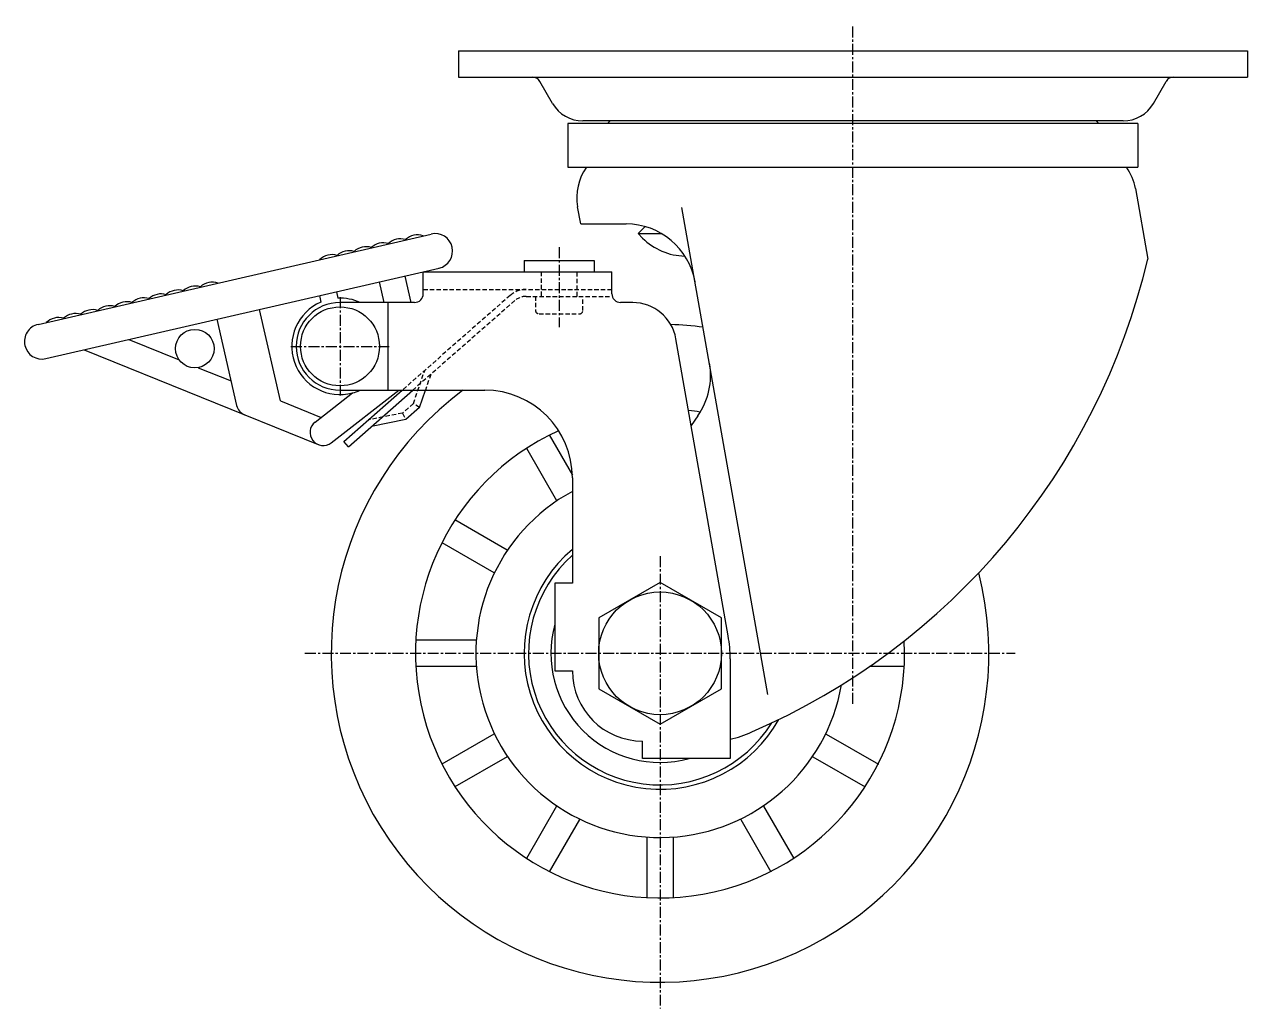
# Model space of a CAD drawing. Extents: x -2138 to -1861, y -104 to 327.
# Drawn here: x -2003.2 to -1863.7, y 46.2 to 158.4 of the extents above; entities that cross this region are included whole.
import ezdxf

# ---------------------------------------------------------------- set-up
doc = ezdxf.new("R2010")
doc.units = 0
doc.linetypes.add('CENTER', pattern=[2, 1.25, -0.25, 0.25, -0.25])
doc.linetypes.add('DASHED', pattern=[0.75, 0.5, -0.25])
doc.layers.get('0').update_dxf_attribs({"linetype": 'CONTINUOUS'})
doc.layers.add('CENTER', color=1, linetype='CENTER')

msp = doc.modelspace()

# ---------------------------------------------------------------- linework, layer by layer
at = {"color": 7, "linetype": 'CONTINUOUS'}
for p, q in [((-1953.7, 155.42), (-1863.7, 155.42)), ((-1953.7, 155.42), (-1953.7, 152.42)), ((-1863.7, 155.42), (-1863.7, 152.42)), ((-1953.7, 152.42), (-1863.7, 152.42)), ((-1942.97, 149.42), (-1944.41, 151.92)), ((-1874.43, 149.42), (-1872.99, 151.92)), ((-1876.2, 147.14), (-1941.2, 147.14)), ((-1941.2, 147.14), (-1941.2, 142.14)), ((-1877.89, 147.42), (-1939.5, 147.42)), ((-1936.42, 147.42), (-1936.7, 147.14)), ((-1880.98, 147.42), (-1880.7, 147.14)), ((-1876.2, 147.14), (-1876.2, 142.14)), ((-1941.2, 142.14), (-1876.2, 142.14)), ((-1876.49, 139.72), (-1875.07, 131.68)), ((-1939.75, 135.68), (-1940.1, 137.64)), ((-1918.4, 82.01), (-1928.2, 137.54)), ((-1939.75, 135.68), (-1934.58, 135.68)), ((-1933.2, 134.57), (-1932.39, 135.38)), ((-2001.64, 124.22), (-1956.8, 134.53)), ((-1933.2, 134.57), (-1932.7, 134.07)), ((-1933.2, 134.57), (-1930.52, 134.57)), ((-1946.2, 131.52), (-1938.2, 131.52)), ((-1946.2, 131.52), (-1946.2, 130.22)), ((-1938.2, 131.52), (-1938.2, 130.22)), ((-2000.74, 120.32), (-1955.91, 130.63)), ((-1959.81, 129.74), (-1959.11, 126.72)), ((-1957.7, 130.22), (-1936.2, 130.22)), ((-1957.7, 127.72), (-1957.7, 130.22)), ((-1936.2, 127.72), (-1936.2, 130.22)), ((-1962.73, 129.06), (-1962.19, 126.72)), ((-1969.55, 127.5), (-1969.39, 126.77)), ((-1967.6, 127.94), (-1967.44, 127.22)), ((-1973.98, 115.49), (-1976.37, 125.93)), ((-1958.7, 126.72), (-1967.2, 126.72)), ((-1961.7, 116.72), (-1961.7, 126.72)), ((-1933.82, 126.72), (-1935.2, 126.72)), ((-1981.25, 124.81), (-1978.99, 114.98)), ((-1991.27, 122.5), (-1985.55, 120.18)), ((-1922.93, 88.71), (-1928.9, 122.59)), ((-1996.37, 121.33), (-1969.68, 110.52)), ((-1983.36, 119.29), (-1979.63, 117.78)), ((-1970.04, 113.09), (-1965.79, 116.41)), ((-1968.19, 110.72), (-1960.5, 116.72)), ((-1967.2, 116.72), (-1950.7, 116.72)), ((-1966.78, 110.89), (-1960.12, 116.72)), ((-1966.25, 110.28), (-1958.91, 116.72)), ((-1958.14, 114.74), (-1957.46, 116.72)), ((-1973.98, 115.49), (-1969.35, 113.62)), ((-1958.14, 114.74), (-1959.7, 113.37)), ((-1959.7, 113.37), (-1963.62, 112.59)), ((-1926.39, 113.81), (-1927.16, 112.71)), ((-1943.35, 111.63), (-1940.7, 107.05)), ((-1966.25, 110.28), (-1966.78, 110.89)), ((-1945.94, 110.13), (-1942.5, 104.16)), ((-1940.7, 106.72), (-1940.7, 94.72)), ((-1954.1, 101.97), (-1948.14, 98.52)), ((-1955.6, 99.37), (-1949.64, 95.92)), ((-1942.7, 94.72), (-1942.7, 84.72)), ((-1940.7, 94.72), (-1942.7, 94.72)), ((-1951.65, 88.22), (-1958.55, 88.22)), ((-1951.65, 85.22), (-1958.55, 85.22)), ((-1922.7, 86.11), (-1922.7, 74.72)), ((-1902.85, 85.22), (-1906.8, 85.22)), ((-1942.7, 84.72), (-1940.7, 84.72)), ((-1949.64, 77.52), (-1955.6, 74.07)), ((-1932.7, 74.72), (-1932.7, 76.72)), ((-1911.76, 77.52), (-1905.79, 74.07)), ((-1948.14, 74.92), (-1954.1, 71.48)), ((-1922.7, 74.72), (-1932.7, 74.72)), ((-1913.26, 74.92), (-1907.29, 71.48)), ((-1942.5, 69.28), (-1945.94, 63.31)), ((-1918.9, 69.28), (-1915.45, 63.31)), ((-1939.9, 67.78), (-1943.35, 61.81)), ((-1921.5, 67.78), (-1918.05, 61.81)), ((-1932.2, 65.77), (-1932.2, 58.87)), ((-1929.2, 65.77), (-1929.2, 58.87))]:
    msp.add_line(p, q, dxfattribs=at)
at = {"color": 3, "linetype": 'DASHED'}
for p, q in [((-1944.25, 130.22), (-1944.25, 127.42)), ((-1940.15, 127.42), (-1940.15, 130.22)), ((-1947.79, 127.53), (-1960.12, 116.72)), ((-1957.7, 128.22), (-1936.2, 128.22)), ((-1945.95, 127.42), (-1936.2, 127.42)), ((-1944.9, 127.42), (-1944.9, 125.82)), ((-1939.5, 125.82), (-1939.5, 127.42)), ((-1947.26, 126.93), (-1958.91, 116.72)), ((-1944.5, 125.42), (-1939.9, 125.42)), ((-1958.83, 115.2), (-1957.54, 118.98)), ((-1956.85, 118.52), (-1957.46, 116.72)), ((-1958.83, 115.2), (-1960.06, 114.11)), ((-1958.14, 114.74), (-1958.83, 115.2)), ((-1960.06, 114.11), (-1963.99, 113.33)), ((-1960.06, 114.11), (-1959.7, 113.37))]:
    msp.add_line(p, q, dxfattribs=at)
at = {"color": 7, "linetype": 'CONTINUOUS'}
msp.add_lwpolyline([(-1923.7, 90.76), (-1930.7, 94.8), (-1937.7, 90.76), (-1937.7, 82.68), (-1930.7, 78.64), (-1923.7, 82.68)], close=True, dxfattribs=at)
for centre, radius in [((-1967.2, 121.72), 4.5), ((-1983.76, 121.46), 2.2), ((-1930.7, 86.72), 7)]:
    msp.add_circle(centre, radius, dxfattribs=at)
for centre, radius, start, end in [((-1945.28, 151.42), 1, 30, 90), ((-1872.12, 151.42), 1, 90, 150), ((-1939.5, 151.42), 4, 210, 270), ((-1877.89, 151.42), 4, 270, 330), ((-1934.19, 138.68), 6, 144.7998, 190), ((-1882.4, 138.68), 6, 10, 35.2002), ((-1934.58, 127.68), 8, 10, 90), ((-1960.32, 131.98), 2, 72.9495, 132.9495), ((-1958.37, 132.43), 2, 71.1611, 132.9495), ((-1956.36, 132.58), 2, 12.9495, 102.9495), ((-1927.75, 139.02), 7, 225, 269.0765), ((-1966.17, 130.63), 2, 72.9495, 132.9495), ((-1964.22, 131.08), 2, 72.9495, 132.9495), ((-1962.27, 131.53), 2, 72.9495, 132.9495), ((-1956.36, 132.58), 2, 282.9495, 12.9495), ((-1968.12, 130.18), 2, 72.9495, 134.7378), ((-1951.32, 149.68), 78.34, 293.3684, 346.7138), ((-1983.71, 126.6), 2, 72.9495, 132.9495), ((-1981.76, 127.05), 2, 71.1611, 132.9495), ((-1989.56, 125.25), 2, 72.9495, 132.9495), ((-1987.61, 125.7), 2, 72.9495, 132.9495), ((-1985.66, 126.15), 2, 72.9495, 132.9495), ((-1967.2, 121.72), 5.5, 65.38, 92.4738), ((-1958.7, 127.72), 1, 270, 0), ((-1935.2, 127.72), 1, 180, 270), ((-1995.41, 123.91), 2, 72.9495, 132.9495), ((-1993.46, 124.36), 2, 72.9495, 132.9495), ((-1991.51, 124.81), 2, 72.9495, 132.9495), ((-1967.2, 121.72), 5.5, 113.4251, 284.8912), ((-1967.2, 121.72), 5, 90, 270), ((-1933.82, 121.72), 5, 10, 90), ((-2001.19, 122.27), 2, 102.9495, 192.9495), ((-1999.3, 123.01), 2, 72.9495, 134.7378), ((-1997.36, 123.46), 2, 72.9495, 132.9495), ((-1930.7, 86.72), 37.5, 82.48, 88.1413), ((-2001.19, 122.27), 2, 192.9495, 282.9495), ((-1932.94, 118.4), 8, 325, 10), ((-1930.7, 86.72), 37.5, 126.8699, 14.1882), ((-1967.2, 121.72), 5.5, 284.8912, 294.62), ((-1950.7, 106.72), 10, 360, 90), ((-1977.53, 115.31), 1.5, 192.9495, 247.9495), ((-1930.7, 86.72), 27.89, 80.5353, 83.3329), ((-1969.12, 111.91), 1.5, 127.9495, 307.9495), ((-1930.7, 86.72), 27.89, 114.5079, 2.9171), ((-1930.7, 86.72), 21, 118.4369, 350.1173), ((-1930.7, 86.72), 15.5, 130.1778, 330.9006), ((-1930.7, 86.72), 15, 131.8103, 328.1143), ((-1930.7, 86.72), 12.45, 164.5486, 285.4514), ((-1937.7, 86.11), 15, 0, 10), ((-1932.7, 84.72), 8, 180, 270), ((-1924.7, 86.72), 10, 281.537, 296.4628)]:
    msp.add_arc(centre, radius, start, end, dxfattribs=at)
at = {"color": 3, "linetype": 'DASHED'}
for centre, radius, start, end in [((-1945.95, 125.42), 2.8, 90, 131.2295), ((-1945.95, 125.42), 2, 90, 131.2295), ((-1944.5, 125.82), 0.4, 180, 270), ((-1939.9, 125.82), 0.4, 270, 360)]:
    msp.add_arc(centre, radius, start, end, dxfattribs=at)
at = {"layer": 'CENTER', "color": 1, "linetype": 'CENTER'}
for p, q in [((-1908.7, 80.95), (-1908.7, 158.42)), ((-1942.2, 133.02), (-1942.2, 123.92)), ((-1967.2, 127.32), (-1967.2, 116.12)), ((-1972.8, 121.72), (-1961.6, 121.72)), ((-1930.7, 97.8), (-1930.7, 46.22)), ((-1971.2, 86.72), (-1890.2, 86.72))]:
    msp.add_line(p, q, dxfattribs=at)

doc.saveas('drawing.dxf')
